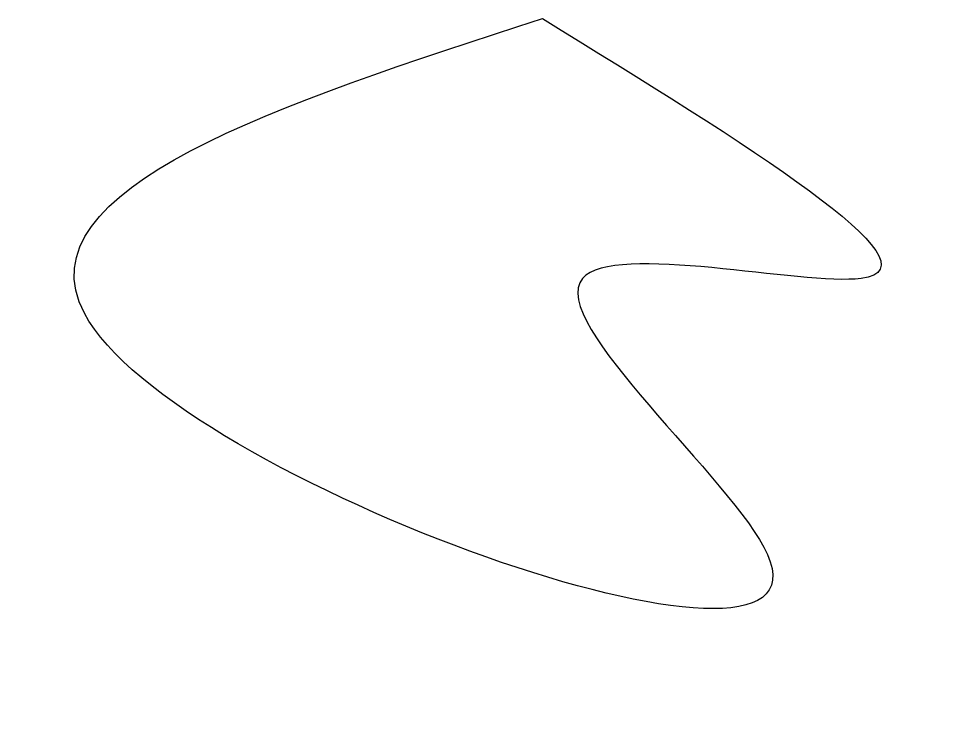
# Model space of a CAD drawing. Header units: millimetres. Extents: x -1794 to -1447, y -692 to -432.
import ezdxf

# ---------------------------------------------------------------- set-up
doc = ezdxf.new("R2010")
doc.units = ezdxf.units.MM

msp = doc.modelspace()

# ---------------------------------------------------------------- linework, layer by layer
msp.add_open_spline([(-1598, -432), (-1695.8, -463.68), (-1923.68, -537.51), (-1372.75, -733.03), (-1655.87, -495.72), (-1396.02, -556.2), (-1522.56, -478.39), (-1598, -432)], degree=3, knots=[0, 0, 0, 0, 203.324863, 473.741209, 597.717013, 701.717013, 855.242255, 855.242255, 855.242255, 855.242255])

doc.saveas('drawing.dxf')
